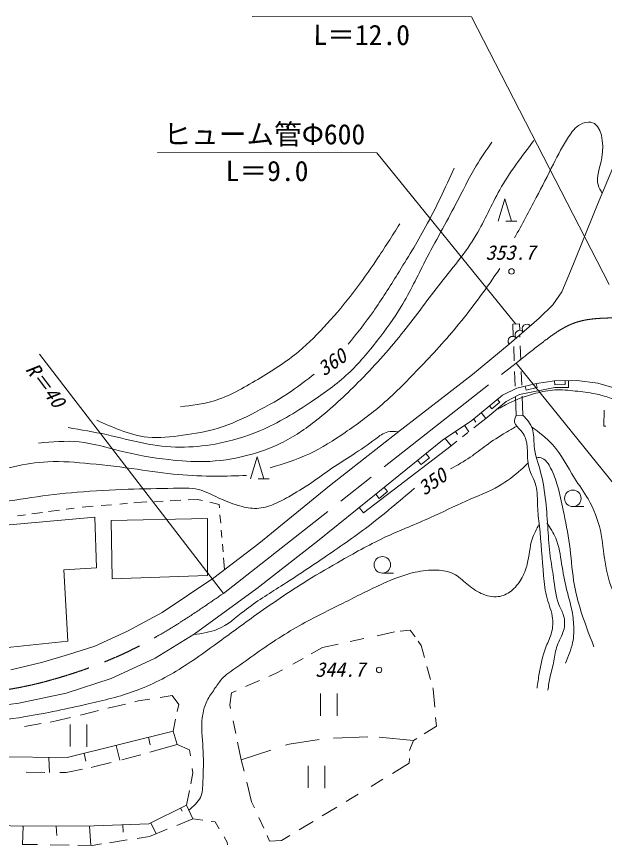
# Model space of a CAD drawing. Units: millimetres, scale not verified. Extents: x 40000 to 680000, y 20000 to 380000.
# Drawn here: x 135480 to 188650, y 243503 to 318464 of the extents above; entities that cross this region are included whole.
import ezdxf
from ezdxf.enums import TextEntityAlignment as Align

# ---------------------------------------------------------------- set-up
doc = ezdxf.new("R2010")
doc.units = ezdxf.units.MM
doc.header["$LTSCALE"] = 1000
doc.linetypes.add('CHAIN', pattern=[18.5, 12, -1.5, 3.5, -1.5])
for name, color, linetype, lineweight in [('M-BGD', 7, 'Continuous', 13), ('M-BMK', 2, 'CHAIN', 13), ('M-STR-HTXT', 7, 'Continuous', 13), ('M-STR-STR3', 7, 'Continuous', 13)]:
    doc.layers.add(name, color=color, linetype=linetype, lineweight=lineweight)
doc.styles.add('ＭＳ ゴシック', font='')
doc.styles.get('ＭＳ ゴシック').set_extended_font_data('MS Gothic')

msp = doc.modelspace()

# ---------------------------------------------------------------- linework, layer by layer
at = {"layer": 'M-BGD'}
for p, q in [((192048, 311184), (188039, 301474)), ((179033, 299971), (179635, 301971)), ((179635, 301971), (180233, 299970)), ((188039, 301474), (185578, 295440)), ((179733, 299971), (180733, 299970)), ((185578, 295440), (184786, 293568)), ((184786, 293568), (183994, 292403)), ((183994, 292403), (182745, 291197)), ((182745, 291197), (180037, 288847)), ((180366, 290643), (180966, 290665)), ((180408, 289541), (180366, 290643)), ((180987, 290096), (180966, 290665)), ((181011, 289470), (181005, 289625)), ((180037, 288847), (176706, 286103)), ((180491, 287328), (180442, 288627)), ((181089, 287402), (181040, 288683)), ((180576, 285051), (180527, 286356)), ((181174, 285114), (181127, 286379)), ((176706, 286103), (169928, 280849)), ((179418, 284238), (180724, 284857)), ((180724, 284857), (182510, 285290)), ((180970, 284274), (184170, 284929)), ((181573, 284690), (181488, 285042)), ((181573, 284690), (182559, 284929)), ((182559, 284929), (182473, 285285)), ((182510, 285290), (184148, 285512)), ((184148, 285512), (186157, 285560)), ((184151, 285163), (184148, 285512)), ((184151, 285163), (185092, 285185)), ((184170, 284929), (185406, 284909)), ((185092, 285185), (185088, 285534)), ((185406, 284909), (185399, 285542)), ((186157, 285560), (188042, 285323)), ((188042, 285323), (190013, 284738)), ((176652, 281936), (179418, 284238)), ((179757, 283657), (180970, 284274)), ((180676, 282391), (180611, 284115)), ((181276, 282414), (181211, 284140)), ((177931, 282122), (179757, 283657)), ((178466, 283003), (179176, 283594)), ((178964, 283860), (179176, 283594)), ((177502, 282643), (177923, 282115)), ((178254, 283269), (178466, 283003)), ((188582, 281419), (188637, 282876)), ((174018, 280161), (176652, 281936)), ((177009, 281790), (176830, 282056)), ((177931, 282122), (176840, 281262)), ((180676, 282391), (181276, 282414)), ((176395, 280912), (176001, 281497)), ((188782, 281412), (188582, 281419)), ((169928, 280849), (163774, 276010)), ((175351, 280672), (175171, 280938)), ((176310, 280844), (175803, 280445)), ((166844, 273575), (174793, 279649)), ((168155, 275426), (174018, 280161)), ((174793, 279649), (174252, 280313)), ((175308, 280055), (174793, 279649)), ((172819, 278550), (172505, 278939)), ((156633, 276660), (157235, 278659)), ((157235, 278659), (157833, 276659)), ((172062, 277940), (171748, 278329)), ((172819, 278550), (172062, 277940)), ((157333, 276659), (158333, 276658)), ((163774, 276010), (157396, 270821)), ((169037, 275497), (168722, 275886)), ((162688, 271020), (168155, 275426)), ((168280, 274886), (167966, 275275)), ((169037, 275497), (168280, 274886)), ((144808, 274380), (145525, 274442)), ((146074, 274490), (146778, 274551)), ((146778, 274551), (147271, 274575)), ((147948, 274608), (148729, 274647)), ((149377, 274679), (150341, 274726)), ((151003, 274759), (151832, 274800)), ((151832, 274800), (152291, 274693)), ((152970, 274536), (153802, 274343)), ((136861, 273483), (137818, 273613)), ((138381, 273690), (139361, 273824)), ((139970, 273907), (140703, 274007)), ((141424, 274085), (142411, 274171)), ((143124, 274233), (144051, 274314)), ((153802, 274343), (153828, 274021)), ((166453, 274054), (166844, 273575)), ((185792, 274142), (186792, 274141)), ((128187, 271916), (142550, 273177)), ((135566, 273313), (135863, 273347)), ((135863, 273347), (136286, 273404)), ((142550, 273177), (142710, 268622)), ((144033, 272888), (152760, 273059)), ((144139, 267608), (144033, 272888)), ((152760, 273059), (152756, 267903)), ((153878, 273414), (153942, 272641)), ((153994, 272005), (154048, 271348)), ((157396, 270821), (153308, 267709)), ((154098, 270739), (154155, 270053)), ((157221, 266745), (162688, 271020)), ((154198, 269520), (154286, 268453)), ((142710, 268622), (139756, 268419)), ((139756, 268419), (140120, 261976)), ((152756, 267903), (144139, 267608)), ((153308, 267709), (148660, 264564)), ((168563, 268128), (169563, 268127)), ((151557, 262602), (157221, 266745)), ((148660, 264564), (145510, 262886)), ((145510, 262886), (142545, 261513)), ((148001, 260433), (151557, 262602)), ((168092, 262470), (169665, 262814)), ((170186, 262868), (171095, 262961)), ((171095, 262961), (171521, 262364)), ((140120, 261976), (130435, 260958)), ((163158, 261390), (164553, 261695)), ((165639, 261933), (166900, 262209)), ((171789, 261988), (172080, 261580)), ((142545, 261513), (140191, 260781)), ((162120, 260817), (163158, 261390)), ((172080, 261580), (172378, 260491)), ((140191, 260781), (137867, 260080)), ((144050, 258593), (148001, 260433)), ((160476, 259910), (161396, 260418)), ((137867, 260080), (134963, 259379)), ((158966, 259076), (159536, 259391)), ((172599, 259686), (172919, 258517)), ((158308, 258788), (158966, 259076)), ((139967, 257279), (144050, 258593)), ((156191, 257861), (157455, 258414)), ((135688, 256361), (139967, 257279)), ((154774, 256221), (154923, 257305)), ((154923, 257305), (155335, 257485)), ((162969, 255233), (162970, 257233)), ((164470, 257232), (164469, 255232)), ((173130, 257747), (173161, 257636)), ((173161, 257636), (173304, 255998)), ((146165, 256499), (146492, 256579)), ((146492, 256579), (147520, 256736)), ((148455, 256879), (149568, 257050)), ((149568, 257050), (150142, 256238)), ((131474, 255837), (135688, 256361)), ((141247, 255296), (142880, 255695)), ((143732, 255904), (145321, 256293)), ((150142, 256238), (150007, 255604)), ((154842, 255895), (154774, 256221)), ((139056, 254760), (140349, 255076)), ((149860, 254910), (149633, 253839)), ((173384, 255081), (173454, 254284)), ((136197, 254244), (137699, 254515)), ((138505, 254660), (139056, 254760)), ((140338, 252435), (140340, 254435)), ((141840, 254433), (141838, 252433)), ((155311, 253631), (155073, 254777)), ((173454, 254284), (172346, 253599)), ((149633, 253839), (140067, 251447)), ((149633, 253839), (150004, 252622)), ((147569, 252603), (147400, 253281)), ((150004, 252622), (147521, 251927)), ((151119, 252148), (150004, 252622)), ((155806, 251241), (155472, 252854)), ((159818, 252560), (160144, 252668)), ((160144, 252668), (162850, 253095)), ((164133, 253198), (167237, 253336)), ((168281, 253288), (171383, 253004)), ((171383, 253004), (171037, 252166)), ((171678, 253187), (171383, 253004)), ((144827, 251203), (144489, 252553)), ((151197, 251603), (151119, 252148)), ((155806, 251241), (158471, 252118)), ((171037, 252166), (171034, 252093)), ((140067, 251447), (128272, 251591)), ((138471, 250094), (138393, 251467)), ((141753, 251128), (141579, 251825)), ((145914, 251476), (145000, 251246)), ((146723, 251703), (145914, 251476)), ((156054, 250233), (155806, 251241)), ((171005, 251366), (170987, 250934)), ((141457, 250401), (139964, 250095)), ((142432, 250600), (142235, 250560)), ((144030, 251002), (142432, 250600)), ((151421, 250053), (151361, 250471)), ((161857, 248697), (161859, 250697)), ((163359, 250696), (163357, 248696)), ((170987, 250934), (169477, 250019)), ((138034, 250106), (136339, 250115)), ((139964, 250095), (139381, 250098)), ((151227, 249073), (151421, 250053)), ((156739, 247445), (156304, 249216)), ((168596, 249486), (167539, 248845)), ((150844, 247147), (151108, 248473)), ((166381, 248144), (165291, 247484)), ((156988, 246902), (156739, 247445)), ((147430, 245459), (150844, 247147)), ((150462, 246597), (150319, 246887)), ((150844, 247147), (151418, 245896)), ((164438, 246967), (163128, 246173)), ((151418, 245896), (149982, 245315)), ((152326, 245774), (151418, 245896)), ((157832, 245056), (157385, 246033)), ((124956, 245544), (136007, 245232)), ((136007, 245232), (142495, 245260)), ((136023, 243591), (136072, 245232)), ((139111, 244412), (139074, 245245)), ((142200, 243505), (142075, 245244)), ((142495, 245260), (147430, 245459)), ((145129, 244695), (145080, 245365)), ((148121, 244563), (147629, 245558)), ((153446, 245624), (153088, 245672)), ((153805, 245016), (153446, 245624)), ((162297, 245670), (161039, 244908)), ((149106, 244961), (147496, 244310)), ((158363, 243895), (158136, 244392)), ((160196, 244397), (159447, 243944)), ((143166, 243634), (142325, 243503)), ((145494, 243998), (143900, 243749)), ((147496, 244310), (146394, 244138)), ((154526, 243798), (154242, 244277)), ((154543, 243550), (154526, 243798)), ((159447, 243944), (158363, 243895)), ((137376, 243572), (135989, 243591)), ((140226, 243532), (138532, 243556)), ((142325, 243503), (141032, 243521))]:
    msp.add_line(p, q, dxfattribs=at)
for centre, radius in [((180247, 295414), 250), ((185793, 274892), 750), ((168563, 268878), 750), ((168271, 259376), 250)]:
    msp.add_circle(centre, radius, dxfattribs=at)
for centre in [(181627, 290227), (180355, 289123), (180991, 289675)]:
    msp.add_arc(centre, 421, 40.95411, 220.95411, dxfattribs=at)
for points, knots in [([(180521, 298450), (181186, 299657), (181850, 300864), (182488, 302087), (183014, 303095), (183522, 304114), (184035, 305125), (184459, 305961), (184888, 306790), (185407, 307589), (185692, 308029), (186004, 308458), (186478, 308709), (186775, 308866), (187134, 308953), (187425, 308908), (188432, 308753), (188629, 307026), (188414, 305716), (188253, 304737), (187862, 303991), (188082, 303241), (188157, 302985), (188304, 302727), (188450, 302470)], [0, 0, 0, 0, 1, 1, 1, 2, 2, 2, 3, 3, 3, 4, 4, 4, 5, 5, 5, 6, 6, 6, 7, 7, 7, 8, 8, 8, 8]), ([(137472, 279888), (138700, 280004), (139928, 280121), (141133, 279999), (142366, 279874), (143575, 279499), (144792, 279196), (146265, 278828), (147751, 278566), (149253, 278392), (150316, 278268), (151386, 278190), (152456, 278218), (153785, 278252), (155111, 278451), (156402, 278786), (157427, 279053), (158430, 279406), (159377, 279871), (160539, 280441), (161618, 281181), (162639, 281984), (163957, 283022), (165179, 284167), (166359, 285356), (167748, 286757), (169077, 288220), (170308, 289757), (171447, 291178), (172502, 292662), (173629, 294101), (174817, 295618), (176086, 297084), (177064, 298731), (177841, 300039), (178435, 301461), (179183, 302790), (180070, 304364), (181172, 305806), (182275, 307248)], [0, 0, 0, 0, 1, 1, 1, 2, 2, 2, 3, 3, 3, 4, 4, 4, 5, 5, 5, 6, 6, 6, 7, 7, 7, 8, 8, 8, 9, 9, 9, 10, 10, 10, 11, 11, 11, 12, 12, 12, 13, 13, 13, 13]), ([(140139, 281286), (141301, 281095), (142463, 280904), (143611, 280652), (144735, 280404), (145846, 280098), (146977, 279877), (148063, 279666), (149168, 279535), (150273, 279524), (151330, 279514), (152387, 279615), (153430, 279802), (154839, 280055), (156222, 280466), (157534, 281027), (159151, 281718), (160661, 282637), (162130, 283618), (163300, 284400), (164444, 285221), (165464, 286176), (166441, 287090), (167304, 288128), (168131, 289190), (168897, 290173), (169631, 291178), (170273, 292239), (171078, 293570), (171736, 294989), (172451, 296376), (173345, 298112), (174326, 299797), (175225, 301529), (175823, 302681), (176385, 303853), (177051, 304964), (177489, 305695), (177973, 306399), (178456, 307103)], [0, 0, 0, 0, 1, 1, 1, 2, 2, 2, 3, 3, 3, 4, 4, 4, 5, 5, 5, 6, 6, 6, 7, 7, 7, 8, 8, 8, 9, 9, 9, 10, 10, 10, 11, 11, 11, 12, 12, 12, 13, 13, 13, 13]), ([(165473, 288827), (166252, 289803), (167031, 290780), (167752, 291798), (168526, 292891), (169233, 294033), (169940, 295174), (170813, 296583), (171686, 297991), (172477, 299444), (173417, 301173), (174241, 302965), (175064, 304757)], [0, 0, 0, 0, 1, 1, 1, 2, 2, 2, 3, 3, 3, 4, 4, 4, 4]), ([(150311, 283171), (151309, 283294), (152307, 283417), (153258, 283695), (154682, 284112), (155998, 284879), (157292, 285656), (158589, 286435), (159864, 287224), (161011, 288178), (161930, 288942), (162767, 289811), (163573, 290701), (164406, 291620), (165206, 292562), (165960, 293540), (166687, 294483), (167370, 295459), (168032, 296449), (168751, 297525), (169445, 298617), (170138, 299709)], [0, 0, 0, 0, 1, 1, 1, 2, 2, 2, 3, 3, 3, 4, 4, 4, 5, 5, 5, 6, 6, 6, 7, 7, 7, 7]), ([(158425, 277650), (159627, 278025), (160829, 278400), (161961, 278928), (163092, 279456), (164153, 280137), (165191, 280846), (166278, 281589), (167339, 282362), (168338, 283209), (169577, 284260), (170720, 285424), (171847, 286602), (173107, 287920), (174346, 289255), (175496, 290663), (176808, 292269), (178005, 293969), (179202, 295670)], [0, 0, 0, 0, 1, 1, 1, 2, 2, 2, 3, 3, 3, 4, 4, 4, 5, 5, 5, 6, 6, 6, 6]), ([(142727, 281978), (143439, 281652), (144151, 281325), (144890, 281049), (145683, 280753), (146506, 280515), (147340, 280429), (148391, 280321), (149459, 280454), (150519, 280603), (151606, 280757), (152684, 280928), (153721, 281241), (154890, 281594), (156007, 282129), (157100, 282696), (158227, 283280), (159330, 283899), (160369, 284614), (161066, 285093), (161734, 285614), (162402, 286136)], [0, 0, 0, 0, 1, 1, 1, 2, 2, 2, 3, 3, 3, 4, 4, 4, 5, 5, 5, 6, 6, 6, 7, 7, 7, 7]), ([(193615, 282638), (193246, 282602), (192877, 282566), (192507, 282587), (192116, 282610), (191725, 282697), (191363, 282845), (190854, 283053), (190403, 283382), (189916, 283640), (189660, 283776), (189395, 283892), (189122, 283991), (188698, 284145), (188258, 284255), (187815, 284342), (187221, 284459), (186621, 284533), (186017, 284600), (185404, 284669), (184786, 284730), (184173, 284695), (183591, 284662), (183013, 284542), (182445, 284393), (181681, 284193), (180933, 283941), (180226, 283601), (179996, 283490), (179770, 283370), (179543, 283251), (179408, 283180), (179272, 283109), (179135, 283038), (179090, 283015), (179044, 282992), (178999, 282968)], [0, 0, 0, 0, 1, 1, 1, 2, 2, 2, 3, 3, 3, 4, 4, 4, 5, 5, 5, 6, 6, 6, 7, 7, 7, 8, 8, 8, 9, 9, 9, 10, 10, 10, 11, 11, 11, 12, 12, 12, 12]), ([(180676, 282391), (180587, 282176), (180498, 281960), (180526, 281772), (180569, 281491), (180873, 281270), (181097, 281016), (181398, 280676), (181557, 280278), (181625, 279862), (181647, 279727), (181659, 279590), (181668, 279452), (181707, 278836), (181674, 278204), (181839, 277619), (181989, 277084), (182304, 276588), (182452, 276055), (182619, 275456), (182578, 274811), (182602, 274178), (182625, 273574), (182706, 272982), (182773, 272388), (182941, 270897), (183014, 269393), (183147, 267891), (183208, 267196), (183283, 266502), (183469, 265831), (183637, 265226), (183896, 264639), (183964, 264019), (184015, 263553), (183958, 263069), (183822, 262617), (183692, 262182), (183488, 261776), (183325, 261355), (183041, 260621), (182879, 259840), (182752, 259059), (182679, 258613), (182618, 258167), (182557, 257722)], [0, 0, 0, 0, 1, 1, 1, 2, 2, 2, 3, 3, 3, 4, 4, 4, 5, 5, 5, 6, 6, 6, 7, 7, 7, 8, 8, 8, 9, 9, 9, 10, 10, 10, 11, 11, 11, 12, 12, 12, 13, 13, 13, 14, 14, 14, 15, 15, 15, 15]), ([(181276, 282414), (181625, 282030), (181974, 281647), (182131, 281194), (182295, 280721), (182250, 280172), (182297, 279648), (182370, 278822), (182668, 278056), (182880, 277268), (183113, 276395), (183241, 275495), (183337, 274595), (183426, 273760), (183488, 272926), (183544, 272089), (183598, 271280), (183647, 270468), (183751, 269667), (183834, 269026), (183952, 268391), (184042, 267745), (184158, 266910), (184226, 266055), (184541, 265281), (184677, 264947), (184858, 264628), (184958, 264278), (185080, 263849), (185078, 263373), (184957, 262942), (184821, 262459), (184535, 262032), (184371, 261565), (184216, 261125), (184168, 260649), (184077, 260187), (183984, 259707), (183845, 259241), (183742, 258767), (183655, 258367), (183594, 257962), (183533, 257556)], [0, 0, 0, 0, 1, 1, 1, 2, 2, 2, 3, 3, 3, 4, 4, 4, 5, 5, 5, 6, 6, 6, 7, 7, 7, 8, 8, 8, 9, 9, 9, 10, 10, 10, 11, 11, 11, 12, 12, 12, 13, 13, 13, 14, 14, 14, 14]), ([(180667, 281386), (180357, 281211), (180048, 281035), (179742, 280854), (179127, 280491), (178526, 280103), (177950, 279680), (177471, 279328), (177010, 278952), (176521, 278617), (175949, 278225), (175338, 277890), (174728, 277555)], [0, 0, 0, 0, 1, 1, 1, 2, 2, 2, 3, 3, 3, 4, 4, 4, 4]), ([(182049, 281361), (182731, 280863), (183413, 280365), (183967, 279755), (184770, 278869), (185305, 277747), (185953, 276718), (186353, 276082), (186797, 275481), (187172, 274834), (187685, 273947), (188069, 272973), (188286, 271972), (188491, 271030), (188547, 270065), (188703, 269111), (188861, 268142), (189123, 267184), (189503, 266285), (190133, 264794), (191090, 263463), (192047, 262131)], [0, 0, 0, 0, 1, 1, 1, 2, 2, 2, 3, 3, 3, 4, 4, 4, 5, 5, 5, 6, 6, 6, 7, 7, 7, 7]), ([(169998, 280904), (169672, 280936), (169345, 280967), (169045, 280897), (168652, 280804), (168304, 280536), (167961, 280279), (167263, 279759), (166584, 279288), (165881, 278830), (165262, 278426), (164625, 278033), (164008, 277613), (163352, 277167), (162718, 276691), (162062, 276248), (161424, 275818), (160765, 275420), (160096, 275040), (159598, 274757), (159094, 274485), (158553, 274286), (158059, 274103), (157534, 273982), (157011, 273984), (156500, 273987), (155992, 274106), (155500, 274258), (154887, 274446), (154299, 274684), (153717, 274954), (153131, 275226), (152549, 275530), (151933, 275681), (151207, 275860), (150432, 275827), (149666, 275804), (148289, 275763), (146940, 275757), (145585, 275716), (144046, 275671), (142500, 275583), (140959, 275448), (139572, 275327), (138190, 275168), (136817, 274967), (135489, 274773), (134170, 274540), (132826, 274396), (131838, 274290), (130836, 274233), (129893, 273975), (129287, 273809), (128705, 273561), (128078, 273402), (127350, 273217), (126561, 273154), (125956, 272785), (125241, 272349), (124785, 271486), (124542, 270586), (124291, 269654), (124270, 268682), (123807, 267980), (123279, 267180), (122177, 266732), (121118, 266461), (119582, 266069), (118135, 266049), (116664, 266003), (114246, 265927), (111762, 265779), (109305, 265846), (108275, 265874), (107250, 265939), (106226, 266005)], [0, 0, 0, 0, 1, 1, 1, 2, 2, 2, 3, 3, 3, 4, 4, 4, 5, 5, 5, 6, 6, 6, 7, 7, 7, 8, 8, 8, 9, 9, 9, 10, 10, 10, 11, 11, 11, 12, 12, 12, 13, 13, 13, 14, 14, 14, 15, 15, 15, 16, 16, 16, 17, 17, 17, 18, 18, 18, 19, 19, 19, 20, 20, 20, 21, 21, 21, 22, 22, 22, 23, 23, 23, 24, 24, 24, 25, 25, 25, 25]), ([(106013, 269274), (107284, 269267), (108555, 269259), (109824, 269310), (111014, 269358), (112203, 269457), (113386, 269614), (114589, 269773), (115787, 269993), (116949, 270334), (118294, 270730), (119591, 271288), (120847, 271918), (122003, 272498), (123123, 273138), (124272, 273724), (125080, 274137), (125903, 274524), (126722, 274919), (127448, 275270), (128172, 275627), (128922, 275920), (129738, 276238), (130584, 276479), (131427, 276725), (132684, 277091), (133935, 277469), (135213, 277752), (136230, 277977), (137265, 278142), (138303, 278195), (139581, 278259), (140866, 278152), (142143, 278025), (143569, 277883), (144986, 277716), (146401, 277520), (147633, 277350), (148864, 277158), (150103, 277044), (151231, 276941), (152365, 276902), (153498, 276903), (154426, 276903), (155354, 276930), (156281, 276956)], [0, 0, 0, 0, 1, 1, 1, 2, 2, 2, 3, 3, 3, 4, 4, 4, 5, 5, 5, 6, 6, 6, 7, 7, 7, 8, 8, 8, 9, 9, 9, 10, 10, 10, 11, 11, 11, 12, 12, 12, 13, 13, 13, 14, 14, 14, 15, 15, 15, 15]), ([(182501, 278616), (182695, 278597), (182890, 278578), (183056, 278504), (183389, 278358), (183608, 277994), (183788, 277637), (184065, 277092), (184252, 276563), (184409, 276015), (184611, 275310), (184765, 274572), (184918, 273838), (185136, 272793), (185353, 271756), (185493, 270706), (185637, 269629), (185699, 268538), (185868, 267462), (185997, 266644), (186187, 265835), (186422, 265040), (186781, 263825), (187244, 262644), (187707, 261463)], [0, 0, 0, 0, 1, 1, 1, 2, 2, 2, 3, 3, 3, 4, 4, 4, 5, 5, 5, 6, 6, 6, 7, 7, 7, 8, 8, 8, 8]), ([(111883, 254343), (112079, 254128), (112274, 253914), (112509, 253769), (112906, 253523), (113415, 253471), (113909, 253456), (114828, 253429), (115696, 253526), (116574, 253610), (117668, 253714), (118779, 253798), (119884, 253896), (120856, 253982), (121823, 254078), (122795, 254116), (124761, 254192), (126741, 254027), (128703, 254156), (129676, 254220), (130645, 254356), (131613, 254487), (133172, 254697), (134731, 254893), (136279, 255150), (138178, 255465), (140061, 255872), (141944, 256300), (143385, 256628), (144826, 256968), (146210, 257474), (147686, 258015), (149097, 258745), (150432, 259581), (151448, 260219), (152420, 260918), (153388, 261623), (154566, 262481), (155737, 263348), (156922, 264197), (158505, 265332), (160111, 266435), (161767, 267458), (162797, 268095), (163846, 268701), (164900, 269300), (166220, 270050), (167548, 270790), (168923, 271429), (170239, 272042), (171599, 272562), (172922, 273159), (173994, 273642), (175042, 274175), (176122, 274645), (177133, 275084), (178173, 275468), (179122, 276019), (179830, 276431), (180488, 276936), (181100, 277484), (181311, 277673), (181517, 277867), (181723, 278061)], [0, 0, 0, 0, 1, 1, 1, 2, 2, 2, 3, 3, 3, 4, 4, 4, 5, 5, 5, 6, 6, 6, 7, 7, 7, 8, 8, 8, 9, 9, 9, 10, 10, 10, 11, 11, 11, 12, 12, 12, 13, 13, 13, 14, 14, 14, 15, 15, 15, 16, 16, 16, 17, 17, 17, 18, 18, 18, 19, 19, 19, 20, 20, 20, 21, 21, 21, 21]), ([(151513, 262575), (152254, 262675), (152995, 262774), (153659, 263051), (154549, 263423), (155298, 264113), (156083, 264727), (157146, 265558), (158274, 266247), (159393, 266960), (160692, 267789), (161980, 268651), (163261, 269520), (164619, 270440), (165969, 271367), (167270, 272359), (168709, 273455), (170087, 274629), (171466, 275803)], [0, 0, 0, 0, 1, 1, 1, 2, 2, 2, 3, 3, 3, 4, 4, 4, 5, 5, 5, 6, 6, 6, 6]), ([(182762, 272551), (182517, 272109), (182272, 271667), (182117, 271197), (181881, 270480), (181855, 269697), (181671, 268954), (181552, 268471), (181367, 268006), (181115, 267577), (180877, 267172), (180579, 266800), (180203, 266511), (179865, 266251), (179464, 266058), (179048, 266001), (178533, 265932), (177995, 266071), (177515, 266291), (177032, 266513), (176609, 266817), (176205, 267159), (175818, 267486), (175449, 267847), (175007, 268070), (174552, 268300), (174020, 268384), (173496, 268405), (172823, 268431), (172164, 268351), (171519, 268206), (170525, 267983), (169566, 267605), (168631, 267187), (167399, 266636), (166210, 266014), (165009, 265412), (163857, 264836), (162695, 264278), (161564, 263660), (160135, 262879), (158755, 262002), (157430, 261064), (156756, 260587), (156097, 260094), (155408, 259622), (154921, 259288), (154419, 258965), (154030, 258535), (153779, 258258), (153575, 257938), (153363, 257624), (153135, 257289), (152897, 256962), (152718, 256603), (152435, 256039), (152296, 255398), (152250, 254760), (152183, 253827), (152314, 252900), (152359, 251983), (152402, 251096), (152363, 250219), (152335, 249295), (152319, 248793), (152307, 248277), (152111, 247852), (151900, 247391), (151475, 247036), (151049, 246682)], [0, 0, 0, 0, 1, 1, 1, 2, 2, 2, 3, 3, 3, 4, 4, 4, 5, 5, 5, 6, 6, 6, 7, 7, 7, 8, 8, 8, 9, 9, 9, 10, 10, 10, 11, 11, 11, 12, 12, 12, 13, 13, 13, 14, 14, 14, 15, 15, 15, 16, 16, 16, 17, 17, 17, 18, 18, 18, 19, 19, 19, 20, 20, 20, 21, 21, 21, 22, 22, 22, 23, 23, 23, 23]), ([(183451, 272662), (183748, 272215), (184044, 271768), (184250, 271284), (184556, 270564), (184660, 269762), (184781, 268974), (184900, 268199), (185035, 267437), (185224, 266685), (185359, 266144), (185523, 265608), (185644, 265063), (185758, 264552), (185833, 264033), (185865, 263508), (185899, 262950), (185884, 262385), (185775, 261842), (185647, 261200), (185388, 260588), (185130, 259977)], [0, 0, 0, 0, 1, 1, 1, 2, 2, 2, 3, 3, 3, 4, 4, 4, 5, 5, 5, 6, 6, 6, 7, 7, 7, 7])]:
    msp.add_open_spline(points, degree=3, knots=knots, dxfattribs=at)
at = {"layer": 'M-BMK'}
msp.add_line((154190, 266297), (180666, 287124), dxfattribs=at)
for points, knots in [([(180666, 287124), (181521, 287806), (182375, 288487), (183262, 289156), (184093, 289783), (184953, 290399), (185911, 290746), (186891, 291102), (187976, 291177), (189039, 291206), (189842, 291229), (190634, 291225), (191426, 291162), (191559, 291152), (191691, 291140), (191823, 291126), (191955, 291112), (192086, 291096), (192218, 291078), (192350, 291061), (192481, 291041), (192612, 291019), (192936, 290962), (193256, 290884), (193576, 290801), (193895, 290718), (194213, 290629), (194520, 290510), (194539, 290502), (194558, 290495), (194577, 290487), (194690, 290443), (194805, 290401), (194917, 290352), (195032, 290300), (195144, 290241), (195256, 290181)], [0, 0, 0, 0, 1, 1, 1, 2, 2, 2, 3, 3, 3, 4, 4, 4, 5, 5, 5, 6, 6, 6, 7, 7, 7, 8, 8, 8, 9, 9, 9, 10, 10, 10, 11, 11, 11, 12, 12, 12, 12]), ([(130317, 257145), (131932, 257277), (133547, 257409), (135141, 257679), (136698, 257942), (138235, 258336), (139748, 258800), (141239, 259256), (142707, 259780), (144138, 260392), (145441, 260950), (146713, 261581), (147948, 262276), (150105, 263488), (152148, 264893), (154190, 266297)], [0, 0, 0, 0, 1, 1, 1, 2, 2, 2, 3, 3, 3, 4, 4, 4, 5, 5, 5, 5])]:
    msp.add_open_spline(points, degree=3, knots=knots, dxfattribs=at)
at = {"layer": 'M-STR-HTXT'}
for p, q in [((154190, 266297), (137546, 287919)), ((180666, 287124), (189588, 276079))]:
    msp.add_line(p, q, dxfattribs=at)
at = {"layer": 'M-STR-STR3'}
for p, q in [((176616, 318448), (156799, 318464)), ((189069, 294219), (176616, 318448)), ((168053, 306145), (148235, 306160)), ((180630, 290653), (168053, 306145))]:
    msp.add_line(p, q, dxfattribs=at)

# ---------------------------------------------------------------- texts
at = {"layer": 'M-BGD', "style": 'ＭＳ ゴシック', "oblique": 15}
for s, rotation, p in [('353.7', 0.124, (177890, 297122)), ('360', 34.718, (162898, 286431)), ('350', 34.718, (171974, 275636)), ('344.7', 0.124, (162486, 259409))]:
    msp.add_text(s, height=1320, rotation=rotation, dxfattribs=at).set_placement(p, align=Align.MIDDLE_LEFT)
at = {"layer": 'M-STR-HTXT', "style": 'ＭＳ ゴシック', "oblique": 15}
msp.add_text('R＝40', height=1320, rotation=307.003, dxfattribs=at).set_placement((136748, 286933), align=Align.MIDDLE_LEFT)
at = {"layer": 'M-STR-STR3', "style": 'ＭＳ ゴシック'}
for s, p in [('L＝12.0', (162331, 316810)), ('ヒューム管Φ600', (148770, 307835)), ('L＝9.0', (154393, 304507))]:
    msp.add_text(s, height=1833, rotation=359.956, dxfattribs=at).set_placement(p, align=Align.MIDDLE_LEFT)

doc.saveas('drawing.dxf')
